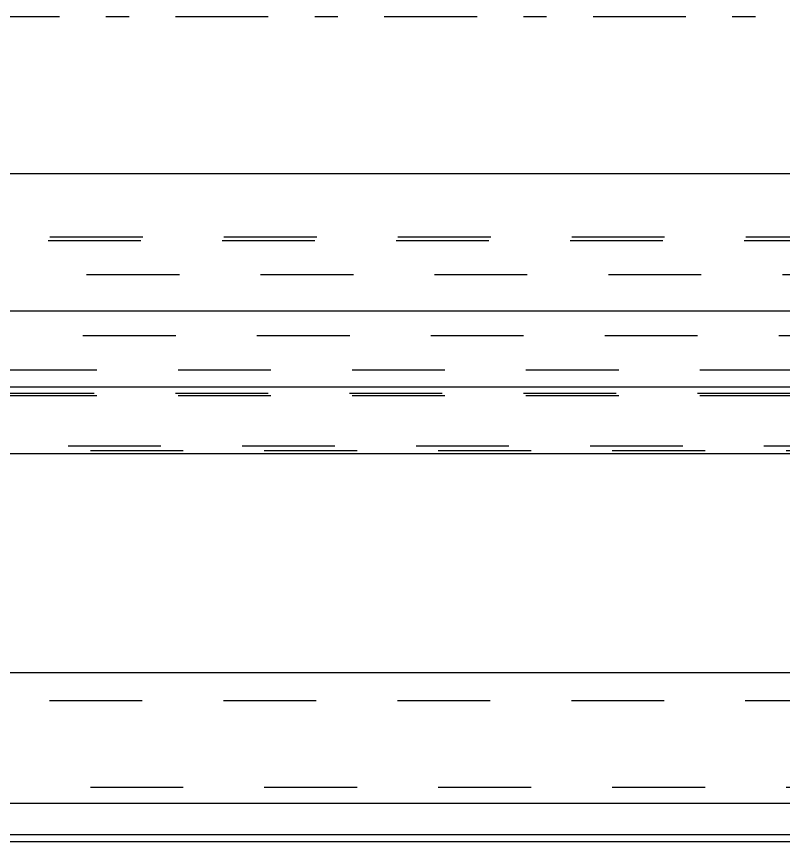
# Model space of a CAD drawing. Extents: x -11 to 23.5, y -3.8 to 3.8.
# Drawn here: x 7.414 to 10.721, y -3.558 to 0 of the extents above; entities that cross this region are included whole.
import ezdxf

# ---------------------------------------------------------------- set-up
doc = ezdxf.new("R2010")
doc.units = 0
for name, pattern in [('CENTER', [0.85, 0.4, -0.2, 0.05, -0.2]), ('PHL_CENTER', [0.75, 0.4, -0.35]), ('PHL_THICK', [0])]:
    doc.linetypes.add(name, pattern=pattern)
doc.layers.get('0').update_dxf_attribs({"linetype": 'CONTINUOUS'})
doc.layers.add('PROJECTION', color=7, linetype='CONTINUOUS')

msp = doc.modelspace()

# ---------------------------------------------------------------- linework, layer by layer
at = {"color": 92, "linetype": 'CENTER'}
msp.add_line((0, 0), (23.5, 0), dxfattribs=at)
at = {"layer": 'PROJECTION', "color": 7, "linetype": 'PHL_THICK'}
for p, q in [((0.982837, -0.677241), (13.619163, -0.677241)), ((1.701, -1.269826), (12.901, -1.269826)), ((1.701, -1.597096), (12.901, -1.597096)), ((1.070632, -1.88415), (13.531368, -1.88415)), ((0.982837, -2.829413), (13.619163, -2.829413)), ((1.701, -3.392902), (12.901, -3.392902)), ((1.487487, -3.558), (13.114512, -3.558)), ((1.701, -3.528461), (12.901, -3.528461))]:
    msp.add_line(p, q, dxfattribs=at)
at = {"layer": 'PROJECTION', "color": 3, "linetype": 'PHL_CENTER'}
for p, q in [((0.808826, -0.949776), (13.793174, -0.949776)), ((0.801003, -0.966633), (13.800997, -0.966633)), ((0.966781, -1.112619), (13.635219, -1.112619)), ((1.701, -1.375469), (12.901, -1.375469)), ((6.611, -1.523726), (13.801, -1.523726)), ((1.701, -1.597096), (12.901, -1.597096)), ((6.6, -1.625), (13.801, -1.625)), ((6.611, -1.635), (13.801, -1.635)), ((0.887148, -1.85165), (13.714852, -1.85165)), ((0.982837, -1.87165), (13.619163, -1.87165)), ((1.070632, -1.88415), (13.531368, -1.88415)), ((0.982837, -2.829413), (13.619163, -2.829413)), ((0.806573, -2.95), (13.795427, -2.95)), ((0.982837, -3.324154), (13.619163, -3.324154)), ((1.701, -3.392902), (12.901, -3.392902)), ((1.701, -3.528461), (12.901, -3.528461))]:
    msp.add_line(p, q, dxfattribs=at)

doc.saveas('drawing.dxf')
